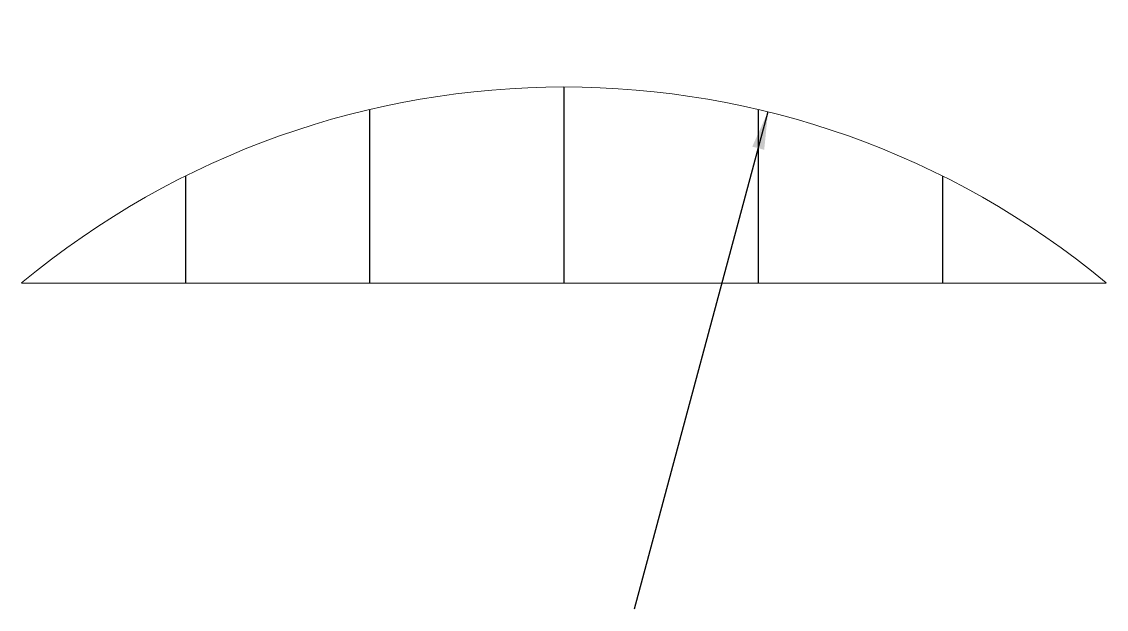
# Model space of a CAD drawing. Header units: millimetres. Extents: x 2798 to 2899, y 1777 to 1832.
import ezdxf

# ---------------------------------------------------------------- set-up
doc = ezdxf.new("R2010")
doc.units = ezdxf.units.MM
doc.layers.add('VMS Kontura', color=7, linetype='Continuous', lineweight=9)
doc.styles.get("Standard").update_dxf_attribs({"font": 'arial.ttf'})
doc.dimstyles.new('AM_ISO$7', dxfattribs={"dimtxt": 3.5, "dimasz": 3.5, "dimexe": 1, "dimexo": 1, "dimgap": 1.5, "dimtad": 1, "dimdsep": 46, "dimtxsty": 'Standard', "dimcen": 0, "dimclrd": 256, "dimclre": 256, "dimclrt": 2, "dimadec": 0, "dimazin": 2, "dimtp": 0.1, "dimtm": 0.1, "dimtfac": 0.71, "dimtdec": 3, "dimtmove": 0, "dimatfit": 3, "dimfxl": 1, "dimlwd": -1, "dimlwe": -1, "dimarcsym": 1})

# ---------------------------------------------------------------- blocks, each defined once
blk = doc.blocks.new('Strelice_6G')
for p, q in [((0, 18.25), (0, 0)), ((-18.09, 16.15), (-18.09, 0)), ((18.09, 16.15), (18.09, 0)), ((-35.22, 9.95), (-35.22, 0)), ((35.22, 9.95), (35.22, 0))]:
    blk.add_line(p, q)
at = {"layer": 'VMS Kontura', "color": 0, "ltscale": 50}
blk.add_line((-50.48, 0), (50.48, 0), dxfattribs=at)
at = {"layer": 'VMS Kontura', "color": 1, "ltscale": 1000}
blk.add_arc((0, -60.69), 78.94, 50.2492, 129.7508, dxfattribs=at)
at = {"flags": 4}
for tag, p, rotation in [('P4', (0.77, 25.54), 90), ('P5', (19, 23.88), 90), ('P3', (-17.98, 23.02), 90), ('P6', (36.51, 18.48), 90), ('P2', (-36.76, 17.32), 90), ('P7', (51.63, 9.96), 90), ('P1', (-52.23, 6.37), 90), ('H1', (-33.4, -12.93), 90), ('H2', (-16.62, -12.93), 90), ('H3', (1.19, -12.93), 90), ('H4', (20.04, -12.93), 90), ('H5', (37.44, -12.93), 90), ('R', (4.92, -26.32), 74.1686)]:
    blk.add_attdef(tag, p, '', height=2.5, rotation=rotation, dxfattribs=at)
blk.add_leader([(18.99, 15.93), (6.54, -30.37)], dimstyle='AM_ISO$7')

msp = doc.modelspace()

# ---------------------------------------------------------------- block references
msp.add_blockref('Strelice_6G', (2848.82, 1807.71))

doc.saveas('drawing.dxf')
